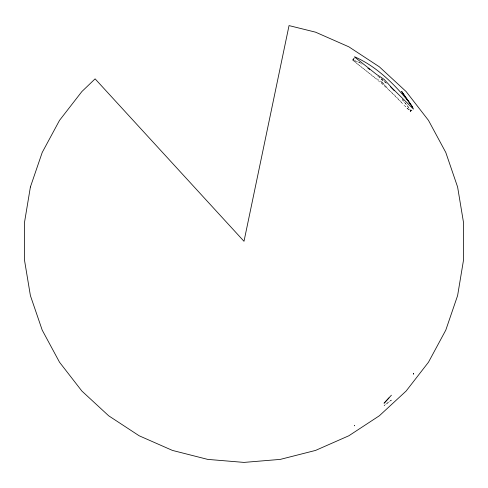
<?xml version="1.0" encoding="UTF-8"?>
<svg xmlns="http://www.w3.org/2000/svg" width="488" height="488" viewBox="0 0 488 488"><rect width="100%" height="100%" fill="white"/><g stroke="black" fill="none" stroke-linecap="round" stroke-linejoin="round"><path stroke-width="0.37" stroke-dasharray="2.44 1.83" d="M354.014 58.7L352.775 60.146C369.465 73.761 386.99 86.632 401.691 102.553M352.909 60.329L374.455 77.305A187.429 167.64 -90 0 1 381.701 82.057L383.104 80.441M352.763 59.872L354.099 58.639C349.426 60.567 362.547 62.226 362.035 64.483M411.695 109.934L410.609 111.362L408.932 110.032L388.948 89.963L381.701 82.057L384.16 84.65M354.209 58.658C349.127 60.793 359.985 61.006 360.632 63.568M412.073 110.264L410.426 111.301L405.369 106.384M410.323 111.24C410.78 108.556 404.186 102.437 402.258 99.461M377.803 76.104L383.562 80.862M384.141 81.337L385.868 82.765M381.415 78.684L383.147 80.166M381.701 82.057L386.575 87.285M402.295 99.491C404.095 101.748 410.274 109.501 410.597 110.892M386.563 83.332A191.089 170.916 -90 0 0 381.701 79.77A216.55 193.687 -90 0 0 379.316 77.427M391.406 400.056L384.038 405.565A194.328 173.813 90 0 0 391.406 400.056"/><path stroke-width="0.73" d="M388.991 397.921L384.038 403.234L391.406 395.195M367.903 68.247L369.733 69.436M390.4 86.62L394.408 90.768M410.121 103.517C395.073 84.741 376.876 66.527 354.617 56.791A1.793 0.415 31.4 0 0 354.581 56.992L376.663 74.524A190.601 170.483 -90 0 1 384.038 79.361A220.716 197.414 -90 0 1 391.406 87.401L413.495 109.129L412.415 106.866L401.697 91.543L412.415 106.866M354.636 425.493L354.617 425.798A1.793 0.415 -31.4 0 1 354.581 425.597L354.636 425.493M413.513 373.54L413.366 374.046L413.513 373.54M30.39 187.02L24.4 223.04L24.4 259.555L30.39 295.575L42.206 330.114L59.53 362.23L81.88 391.047L108.659 415.782L139.123 435.754L172.453 450.424L207.729 459.391L244 462.404L280.271 459.391L315.547 450.424L348.877 435.754L379.341 415.782L406.12 391.047L428.47 362.23L445.794 330.114L457.61 295.575L463.6 259.555L463.6 223.04L457.61 187.02L445.794 152.476L428.47 120.359L406.12 91.543L379.341 66.813L348.877 46.836L315.547 32.171L289.036 25.596L244 241.298L95.105 78.861L81.88 91.543L59.53 120.359L42.206 152.476L30.39 187.02"/></g></svg>
